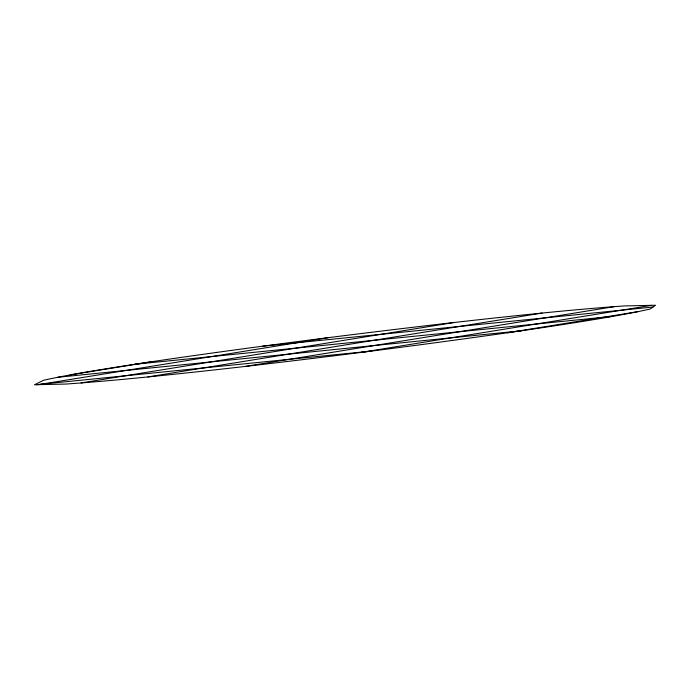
<?xml version="1.0" encoding="UTF-8"?>
<svg xmlns="http://www.w3.org/2000/svg" width="690" height="690" viewBox="0 0 690 690"><rect width="100%" height="100%" fill="white"/><g stroke="black" fill="none" stroke-linecap="round" stroke-linejoin="round"><path stroke-width="1.03" d="M70.138 374.92L151.205 361.784M38.261 384.666L328.388 337.652M81.032 382.95L453.83 322.532M147.901 376.938L542.099 313.062A231.702 11.721 -6.8 0 1 624.26 305.937L655.5 305.247L650.127 309.042A246.028 12.446 -6.8 0 1 587.009 320.729A362.888 18.363 -6.8 0 1 498.827 334.012A548.222 27.738 -6.8 0 1 249.478 365.942A362.888 18.363 -6.8 0 1 147.901 376.938A231.702 11.721 -6.8 0 1 65.74 384.063L34.5 384.753L43.548 380.276A231.702 11.721 -6.8 0 1 102.991 369.271A362.888 18.363 -6.8 0 1 191.173 355.988A548.222 27.738 -6.8 0 1 440.522 324.059A362.888 18.363 -6.8 0 1 542.099 313.062M245.537 366.39L614.126 306.662M360.784 352.452L651.533 305.334M507.452 332.787L637.784 311.673M262.467 346.207L652.964 307.041M134.455 364.32L613.168 316.305M57.788 377.283L521.424 330.777M36.225 384.71L371.832 351.055"/></g></svg>
